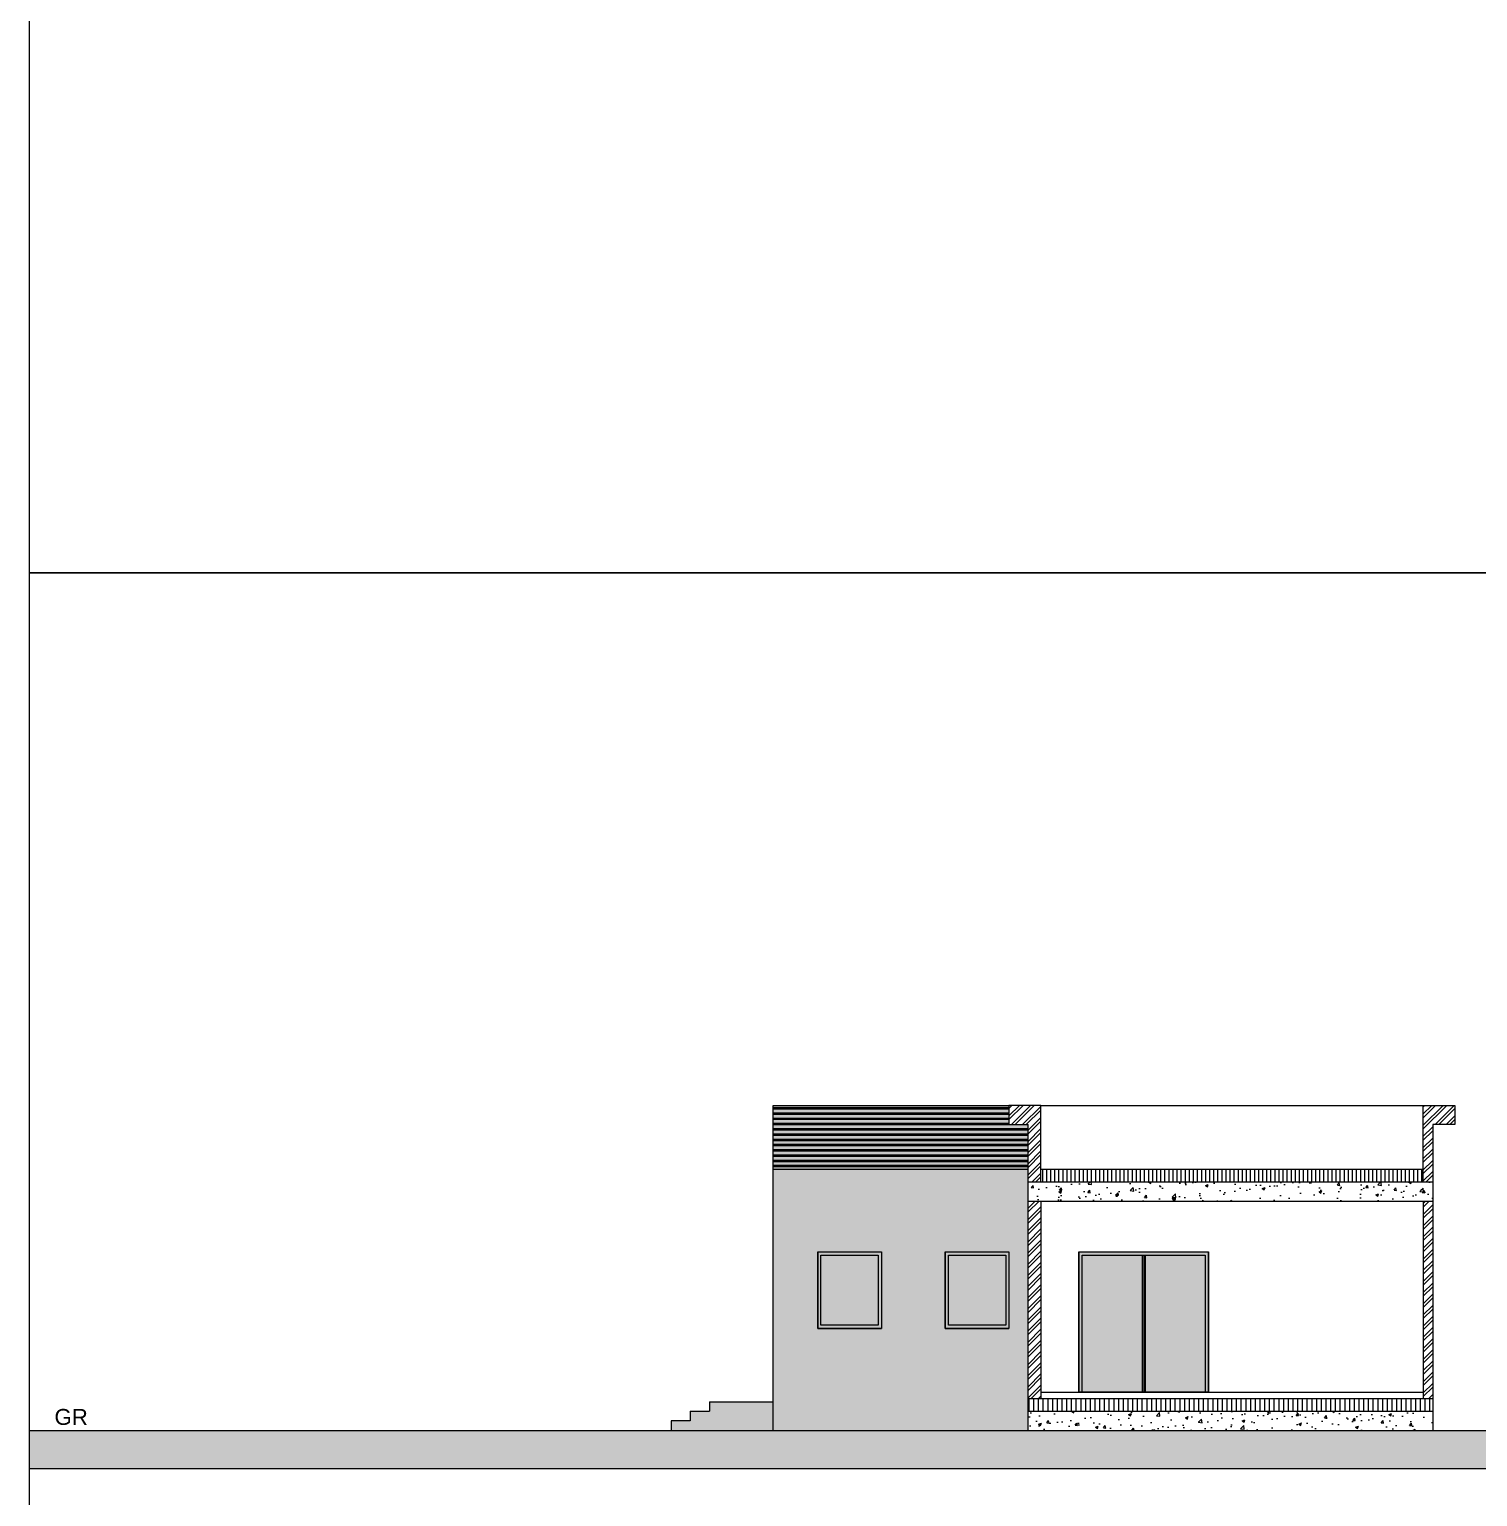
# Model space of a CAD drawing. Header units: inches. Extents: x 4 to 844, y 19 to 530.
# Drawn here: x 6.11 to 28.84, y 120.67 to 143.7 of the extents above; entities that cross this region are included whole.
import ezdxf

# ---------------------------------------------------------------- set-up
doc = ezdxf.new("R2010")
doc.units = ezdxf.units.IN
doc.header["$MEASUREMENT"] = 0
doc.styles.get("Standard").update_dxf_attribs({"font": 'arial.ttf'})
pattern_1 = [(45, (-186.50954, 80.88656), (-0.087504464, 0.087504464), []), (45, (-186.4512, 80.88656), (-0.087504464, 0.087504464), [])]

msp = doc.modelspace()

# ---------------------------------------------------------------- hatches: boundary and pattern name
at = {"lineweight": 0}
h = msp.add_hatch(color=0, dxfattribs=at)
h.dxf.hatch_style = 1
h.paths.add_polyline_path([(21.78261, 125.80941), (21.78261, 126.50941), (21.48261, 126.50941), (21.48261, 126.80941), (17.78261, 126.80941), (17.78261, 125.80941)])
at = {"lineweight": 0, "true_color": 0x293189}
h = msp.add_hatch(dxfattribs=at)
h.set_pattern_fill('PLAST', color=177, scale=0.33)
h.set_pattern_definition([(0, (-186.50954, 80.88656), (0, 0.0825), []), (0, (-186.50954, 80.896875), (0, 0.0825), []), (0, (-186.50954, 80.90719), (0, 0.0825), [])])
h.paths.add_polyline_path([(17.78261, 126.80941), (17.78261, 125.80941), (21.78261, 125.80941), (21.78261, 126.50941), (21.48261, 126.50941), (21.48261, 126.80941)])
at = {"lineweight": 0}
h = msp.add_hatch(dxfattribs=at)
h.set_pattern_fill('ANSI32', color=32, scale=0.33)
h.set_pattern_definition(pattern_1)
h.paths.add_polyline_path([(21.78261, 125.60941), (21.98261, 125.60941), (21.98261, 126.80941), (21.48261, 126.80941), (21.48261, 126.50941), (21.78261, 126.50941)])
h = msp.add_hatch(dxfattribs=at)
h.set_pattern_fill('ANSI32', color=32, scale=0.33)
h.set_pattern_definition(pattern_1)
h.paths.add_polyline_path([(21.78261, 122.20941), (21.98261, 122.20941), (21.98261, 125.30941), (21.78261, 125.30941)])
h.paths.add_polyline_path([(27.98442, 122.20941), (28.13442, 122.20941), (28.13442, 125.30941), (27.98442, 125.30941)])
h.paths.add_polyline_path([(27.98261, 126.80941), (27.98261, 125.60941), (28.13442, 125.60941), (28.13442, 126.50941), (28.48261, 126.50941), (28.48261, 126.80941)])
at = {"lineweight": 0, "true_color": 0x4554a5}
h = msp.add_hatch(color=175, dxfattribs=at)
h.dxf.hatch_style = 1
h.paths.add_polyline_path([(17.78261, 125.80941), (17.78261, 122.30941), (17.78261, 121.70941), (21.78261, 121.70941), (21.78261, 125.80941)])
h.paths.add_polyline_path([(19.48261, 124.50941), (19.48261, 123.30941), (18.48261, 123.30941), (18.48261, 124.50941)], flags=16)
h.paths.add_polyline_path([(19.43261, 124.45941), (19.43261, 123.35941), (18.53261, 123.35941), (18.53261, 124.45941)], flags=0)
h.paths.add_polyline_path([(20.48261, 124.50941), (21.48261, 124.50941), (21.48261, 123.30941), (20.48261, 123.30941)], flags=16)
h.paths.add_polyline_path([(20.53261, 124.45941), (21.43261, 124.45941), (21.43261, 123.35941), (20.53261, 123.35941)], flags=0)
at = {"lineweight": 0}
h = msp.add_hatch(dxfattribs=at)
h.set_pattern_fill('_USER', color=32, scale=0.064, angle=90, pattern_type=0)
h.set_pattern_definition([(90, (-98.9475, 58.39074), (-0.064, 4e-18), [])])
h.paths.add_polyline_path([(21.98261, 125.60941), (27.98261, 125.60941), (27.98261, 125.80941), (21.98261, 125.80941)])
h = msp.add_hatch(dxfattribs=at)
h.set_pattern_fill('AR-CONC', color=32, scale=0.062)
h.set_pattern_definition([(50, (-186.50954, 80.88656), (0.4447013, -0.0389063), [0.0465, -0.5115]), (355, (-186.50954, 80.88656), (-0.0860258, 0.4663591), [0.0372, -0.4092]), (100.45144, (-186.4725, 80.8833), (0.3586755, 0.4274528), [0.0395189, -0.4347081]), (46.1842, (-186.50954, 81.01056), (0.6616896, -0.102622), [0.06975, -0.76725]), (96.63564, (-186.4544, 81.002), (0.5794904, 0.6039535), [0.0592784, -0.6520625]), (351.18416, (-186.50954, 81.01056), (0.5794904, 0.6039535), [0.0558, -0.6138]), (21, (-186.44754, 80.97956), (0.3700824, -0.2496237), [0.0465, -0.5115]), (326, (-186.44754, 80.97956), (0.1508555, 0.449593), [0.0372, -0.4092]), (71.45144, (-186.4167, 80.95876), (0.5209379, 0.1999693), [0.0395189, -0.4347081]), (37.5, (-186.50954, 80.88656), (0.00753911, 0.20639419), [0, -0.40424, 0, -0.4154, 0, -0.41075]), (7.5, (-186.50954, 80.88656), (0.16310311, 0.24453526), [0, -0.23684, 0, -0.39494, 0, -0.15655]), (327.5, (-186.6478, 80.88656), (0.33096991, -0.01398402), [0, -0.155, 0, -0.4836, 0, -0.6417]), (317.5, (-186.7098, 80.88656), (0.36157542, 0.0620651), [0, -0.2015, 0, -0.32116, 0, -0.4557])])
h.paths.add_polyline_path([(21.78261, 125.60941), (21.78261, 125.30941), (28.13442, 125.30941), (28.13442, 125.60941)])
h.paths.add_polyline_path([(21.78261, 122.00941), (21.78261, 121.70941), (28.13442, 121.70941), (28.13442, 122.00941)])
h = msp.add_hatch(color=34, dxfattribs=at)
h.dxf.hatch_style = 1
h.paths.add_polyline_path([(18.48261, 123.30941), (19.48261, 123.30941), (19.48261, 124.50941), (18.48261, 124.50941)])
h.paths.add_polyline_path([(18.53261, 123.35941), (19.43261, 123.35941), (19.43261, 124.45941), (18.53261, 124.45941)], flags=16)
h = msp.add_hatch(color=256, dxfattribs=at)
h.dxf.hatch_style = 1
h.set_gradient(color1=(173, 221, 247))
h.paths.add_polyline_path([(18.53261, 123.35941), (19.43261, 123.35941), (19.43261, 124.45941), (18.53261, 124.45941)])
h = msp.add_hatch(color=34, dxfattribs=at)
h.dxf.hatch_style = 1
h.paths.add_polyline_path([(20.48261, 123.30941), (21.48261, 123.30941), (21.48261, 124.50941), (20.48261, 124.50941)])
h.paths.add_polyline_path([(20.53261, 123.35941), (21.43261, 123.35941), (21.43261, 124.45941), (20.53261, 124.45941)], flags=16)
h = msp.add_hatch(color=256, dxfattribs=at)
h.dxf.hatch_style = 1
h.set_gradient(color1=(173, 221, 247))
h.paths.add_polyline_path([(20.53261, 123.35941), (21.43261, 123.35941), (21.43261, 124.45941), (20.53261, 124.45941)])
h = msp.add_hatch(color=32, dxfattribs=at)
h.dxf.hatch_style = 1
h.paths.add_polyline_path([(24.61459, 124.50941), (22.58261, 124.50941), (22.58261, 122.30941), (22.63261, 122.30941), (22.63261, 124.45941), (24.56459, 124.45941), (24.56459, 122.30941), (24.61459, 122.30941)])
at = {"lineweight": 0, "true_color": 0xedee99}
h = msp.add_hatch(color=61, dxfattribs=at)
h.dxf.hatch_style = 1
h.paths.add_polyline_path([(23.5986, 124.45941), (22.63261, 124.45941), (22.63261, 122.30941), (23.5986, 122.30941)])
h.paths.add_polyline_path([(24.56459, 124.45941), (23.5986, 124.45941), (23.5986, 122.30941), (24.56459, 122.30941)])
at = {"lineweight": 0, "true_color": 0x939598}
h = msp.add_hatch(color=252, dxfattribs=at)
h.dxf.hatch_style = 1
h.paths.add_polyline_path([(17.78261, 122.15941), (16.78041, 122.15941), (16.78041, 122.00941), (16.48041, 122.00941), (16.48041, 121.85941), (16.18041, 121.85941), (16.18041, 121.70941), (17.78261, 121.70941)])
at = {"lineweight": 0}
h = msp.add_hatch(dxfattribs=at)
h.set_pattern_fill('_USER', color=32, scale=0.074, angle=90, pattern_type=0)
h.set_pattern_definition([(90, (-186.50954, 80.88656), (-0.074, 5e-18), [])])
h.paths.add_polyline_path([(28.13442, 122.20941), (21.78261, 122.20941), (21.78261, 122.00941), (28.13442, 122.00941)])
h = msp.add_hatch(dxfattribs=at)
h.set_pattern_fill('EARTH', color=0, scale=3.3, angle=45)
h.set_pattern_definition([(45, (-118.71586, 89.363), (1e-16, 1.1667262), [0.825, -0.825]), (45, (-118.9346, 89.5818), (1e-16, 1.1667262), [0.825, -0.825]), (45, (-119.1534, 89.80055), (1e-16, 1.1667262), [0.825, -0.825]), (135, (-119.1534, 89.9464), (-1.1667262, 1e-16), [0.825, -0.825]), (135, (-118.9346, 90.16515), (-1.1667262, 1e-16), [0.825, -0.825]), (135, (-118.71586, 90.3839), (-1.1667262, 1e-16), [0.825, -0.825])])
h.paths.add_polyline_path([(59.26807, 121.70941), (6.10626, 121.70941), (6.10626, 121.10941), (59.26807, 121.10941)])

# ---------------------------------------------------------------- linework, layer by layer
at = {"color": 32, "lineweight": 0}
for p, q in [((17.78261, 122.30941), (17.78261, 126.80941)), ((17.78261, 126.80941), (21.48261, 126.80941)), ((21.98261, 126.80941), (21.48261, 126.80941)), ((21.48261, 126.80941), (21.48261, 126.50941)), ((21.98261, 125.60941), (21.98261, 126.80941)), ((21.98261, 126.80941), (28.48261, 126.80941)), ((27.98261, 126.80941), (27.98261, 125.60941)), ((27.98261, 126.80941), (28.48261, 126.80941)), ((28.48261, 126.80941), (28.48261, 126.50941)), ((21.48261, 126.50941), (21.78261, 126.50941)), ((21.78261, 121.70941), (21.78261, 126.50941)), ((28.13442, 126.50941), (28.13442, 121.70941)), ((28.48261, 126.50941), (28.13442, 126.50941)), ((17.78261, 121.70941), (17.78261, 125.30941)), ((21.98261, 125.30941), (21.98261, 122.20941)), ((27.98442, 125.30941), (27.98442, 122.20941))]:
    msp.add_line(p, q, dxfattribs=at)
at = {"lineweight": 0}
for p, q in [((17.78261, 125.80941), (21.78261, 125.80941)), ((21.98261, 125.80941), (27.98261, 125.80941)), ((21.78261, 125.60941), (28.13442, 125.60941)), ((21.78261, 125.30941), (28.13442, 125.30941)), ((21.78261, 125.30941), (28.13442, 125.30941)), ((18.48261, 124.50941), (19.48261, 124.50941)), ((20.48261, 124.50941), (21.48261, 124.50941)), ((22.58261, 124.50941), (24.61459, 124.50941)), ((22.58261, 124.50941), (24.61459, 124.50941)), ((22.58261, 122.30941), (22.58261, 124.50941)), ((22.63261, 124.45941), (24.56459, 124.45941)), ((22.63261, 122.30941), (22.63261, 124.45941)), ((24.56459, 124.45941), (24.56459, 122.30941)), ((24.61459, 124.50941), (24.61459, 122.30941)), ((18.48261, 123.30941), (19.48261, 123.30941)), ((20.48261, 123.30941), (21.48261, 123.30941)), ((21.98261, 122.30941), (27.98442, 122.30941)), ((24.61459, 122.30941), (22.58261, 122.30941)), ((16.78041, 122.15941), (17.78041, 122.15941)), ((21.78261, 122.20941), (28.13442, 122.20941)), ((16.48041, 121.85941), (16.18041, 121.85941)), ((16.48041, 122.00941), (16.78041, 122.00941)), ((21.78261, 122.00941), (28.13442, 122.00941)), ((6.10626, 121.70941), (59.26807, 121.70941)), ((6.10626, 121.10941), (59.26807, 121.10941))]:
    msp.add_line(p, q, dxfattribs=at)
at = {"color": 40, "lineweight": 0, "true_color": 0xf8d731}
for p, q in [((18.48261, 124.50941), (18.48261, 123.30941)), ((19.48261, 124.50941), (19.48261, 123.30941)), ((20.48261, 124.50941), (20.48261, 123.30941)), ((21.48261, 124.50941), (21.48261, 123.30941)), ((22.58261, 124.50941), (22.58261, 122.30941)), ((24.61459, 122.30941), (24.61459, 124.50941))]:
    msp.add_line(p, q, dxfattribs=at)
at = {"color": 251, "lineweight": 0, "true_color": 0x636466}
for p, q in [((23.5736, 124.45941), (23.5736, 122.30941)), ((23.5986, 124.45941), (23.5986, 122.30941)), ((23.5986, 124.45941), (23.5986, 122.30941)), ((23.6236, 124.45941), (23.6236, 122.30941))]:
    msp.add_line(p, q, dxfattribs=at)
at = {"color": 242, "lineweight": 0, "true_color": 0xcd2027}
for p, q in [((16.78041, 122.15941), (16.78041, 122.00941)), ((16.18041, 121.85941), (16.18041, 121.70941)), ((16.48041, 122.00941), (16.48041, 121.85941))]:
    msp.add_line(p, q, dxfattribs=at)
at = {"color": 6, "lineweight": 0}
msp.add_line((6.10626, 121.70941), (59.26807, 121.70941), dxfattribs=at)
at = {"lineweight": 0}
for points in [[(6.10626, 153.27746), (59.26807, 153.27746), (59.26807, 135.17135), (6.10626, 135.17135)], [(6.10626, 135.17135), (59.26807, 135.17135), (59.26807, 117.06524), (6.10626, 117.06524)], [(18.48261, 124.50941), (19.48261, 124.50941), (19.48261, 123.30941), (18.48261, 123.30941)], [(18.53261, 124.45941), (19.43261, 124.45941), (19.43261, 123.35941), (18.53261, 123.35941)], [(20.48261, 124.50941), (21.48261, 124.50941), (21.48261, 123.30941), (20.48261, 123.30941)], [(20.53261, 124.45941), (21.43261, 124.45941), (21.43261, 123.35941), (20.53261, 123.35941)]]:
    msp.add_lwpolyline(points, close=True, dxfattribs=at)

# ---------------------------------------------------------------- texts
at = {"lineweight": 0, "insert": (6.50059, 122.04528), "char_height": 0.25, "attachment_point": 1}
msp.add_mtext_dynamic_manual_height_columns('GR', width=1.1811259, gutter_width=1, heights=[0], dxfattribs=at)

doc.saveas('drawing.dxf')
